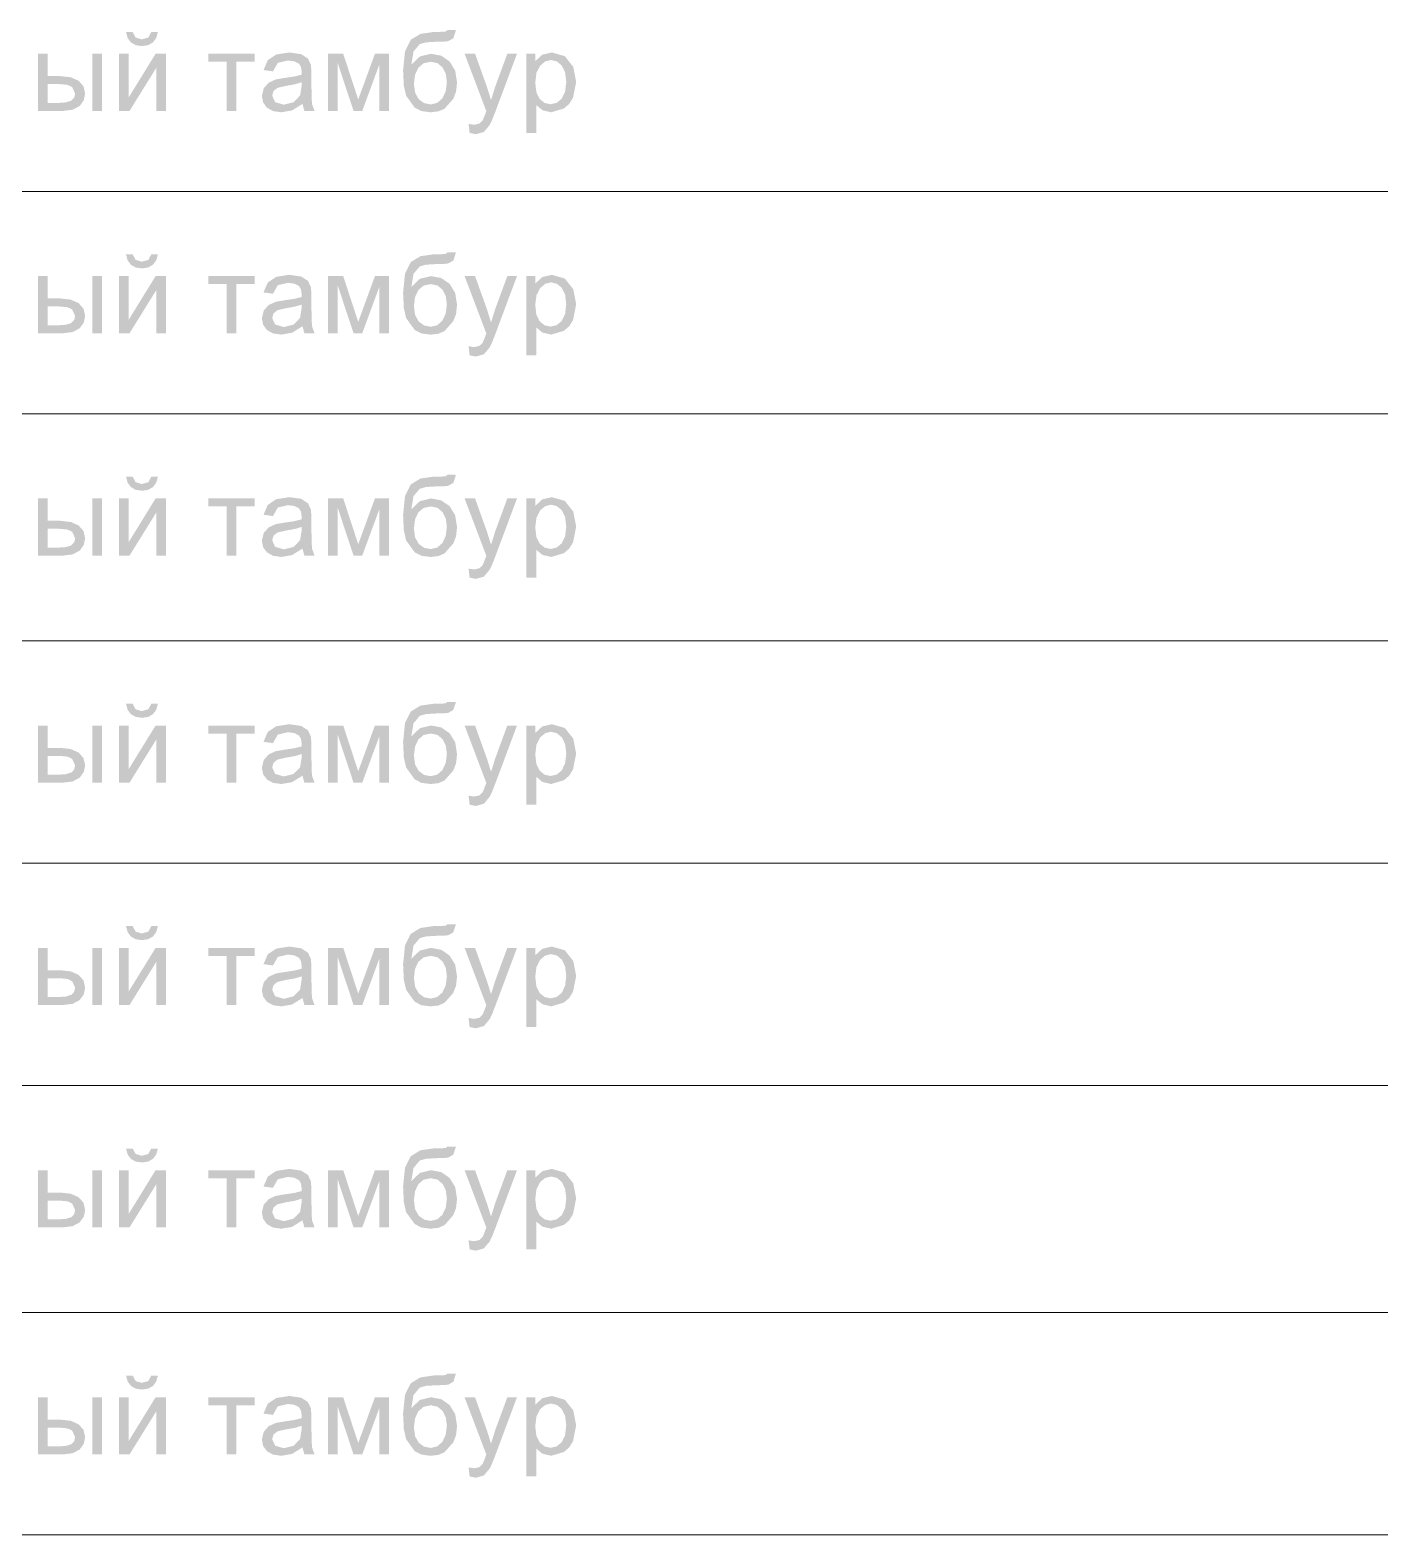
# Model space of a CAD drawing. Header units: millimetres. Extents: x 0 to 420, y 0 to 297.
# Drawn here: x 41.22 to 53.3, y 198.84 to 212.31 of the extents above; entities that cross this region are included whole.
import ezdxf

# ---------------------------------------------------------------- set-up
doc = ezdxf.new("R2010")
doc.units = ezdxf.units.MM

msp = doc.modelspace()

# ---------------------------------------------------------------- hatches: boundary and pattern name
h = msp.add_hatch(color=251)
h.paths.add_polyline_path([(42.01289, 212.094078), (42.099982, 212.094078), (42.099982, 211.703818), (42.340312, 212.094078), (42.434019, 212.094078), (42.434019, 211.581999), (42.347478, 211.581999), (42.347478, 211.970055), (42.106597, 211.581999), (42.01289, 211.581999)], flags=0)
h.paths.add_polyline_path([(42.301727, 212.288106), (42.360707, 212.288106), (42.345893, 212.234776), (42.31661, 212.195502), (42.273546, 212.170973), (42.218494, 212.16298), (42.162752, 212.170904), (42.119826, 212.194951), (42.090129, 212.234294), (42.075729, 212.288106), (42.13526, 212.288106), (42.161718, 212.239048), (42.215737, 212.223063), (42.274717, 212.238497)], flags=0)
h = msp.add_hatch(color=251)
h.paths.add_polyline_path([(44.951554, 212.305745), (45.028173, 212.305194), (45.005022, 212.232984), (44.959822, 212.207077), (44.918757, 212.202874), (44.851233, 212.201565), (44.760765, 212.19626), (44.70461, 212.180619), (44.648386, 212.113922), (44.629093, 211.997064), (44.705712, 212.069825), (44.804931, 212.094078), (44.897122, 212.076715), (44.971949, 212.024625), (45.021559, 211.943183), (45.038095, 211.837763), (45.029551, 211.755908), (45.004471, 211.690589), (44.925647, 211.601843), (44.87149, 211.578278), (44.801624, 211.570424), (44.720182, 211.580759), (44.65941, 211.611765), (44.58224, 211.718701), (44.561914, 211.808066), (44.55523, 211.945801), (44.572249, 212.115369), (44.623581, 212.219204), (44.710811, 212.272052), (44.835248, 212.28976), (44.904701, 212.290311), (44.93612, 212.292516)], flags=0)
h.paths.add_polyline_path([(44.947144, 211.839968), (44.937636, 211.912591), (44.909111, 211.971157), (44.863566, 212.009604), (44.802726, 212.02242), (44.738578, 212.008846), (44.691381, 211.968401), (44.661891, 211.90508), (44.652244, 211.823983), (44.662993, 211.74509), (44.695239, 211.687281), (44.743539, 211.652072), (44.802175, 211.640428), (44.860535, 211.654071), (44.906906, 211.694998), (44.936947, 211.758595)], flags=0)
h = msp.add_hatch(color=251)
h.paths.add_polyline_path([(41.774838, 212.094078), (41.861379, 212.094078), (41.861379, 211.581999), (41.774838, 211.581999)], flags=0)
h.paths.add_polyline_path([(41.289218, 212.094078), (41.375758, 212.094078), (41.375758, 211.893987), (41.486001, 211.893987), (41.581086, 211.883376), (41.651366, 211.852095), (41.69505, 211.802623), (41.709795, 211.737442), (41.69753, 211.677566), (41.661288, 211.627199), (41.598036, 211.59323), (41.505845, 211.581999), (41.289218, 211.581999)], flags=0)
h.paths.add_polyline_path([(41.375758, 211.653657), (41.46726, 211.653657), (41.53754, 211.658618), (41.584669, 211.673501), (41.61099, 211.699408), (41.619947, 211.736891), (41.593488, 211.795871), (41.551665, 211.815714), (41.478836, 211.822329), (41.375758, 211.822329)], flags=0)
for points in [[(42.811043, 212.094078), (43.227211, 212.094078), (43.227211, 212.02242), (43.062397, 212.02242), (43.062397, 211.581999), (42.976408, 211.581999), (42.976408, 212.02242), (42.811043, 212.02242)], [(43.884352, 212.094078), (44.019399, 212.094078), (44.153896, 211.684525), (44.303275, 212.094078), (44.428401, 212.094078), (44.428401, 211.581999), (44.341309, 211.581999), (44.341309, 211.994308), (44.189725, 211.581999), (44.112004, 211.581999), (43.969239, 212.014152), (43.969239, 211.581999), (43.884352, 211.581999)], [(45.150799, 211.384664), (45.141428, 211.466244), (45.191038, 211.458527), (45.236789, 211.468449), (45.265452, 211.494907), (45.276269, 211.51792), (45.292461, 211.559951), (45.300178, 211.580897), (45.105599, 212.094078), (45.199306, 212.094078), (45.305691, 211.797524), (45.342622, 211.679013), (45.378451, 211.795871), (45.488143, 212.094078), (45.574684, 212.094078), (45.380105, 211.57318), (45.352062, 211.502004), (45.331046, 211.456873), (45.27813, 211.394035), (45.207023, 211.374191)], [(42.811043, 210.104411), (43.227211, 210.104411), (43.227211, 210.032754), (43.062397, 210.032754), (43.062397, 209.592332), (42.976408, 209.592332), (42.976408, 210.032754), (42.811043, 210.032754)], [(43.884352, 210.104411), (44.019399, 210.104411), (44.153896, 209.694859), (44.303275, 210.104411), (44.428401, 210.104411), (44.428401, 209.592332), (44.341309, 209.592332), (44.341309, 210.004642), (44.189725, 209.592332), (44.112004, 209.592332), (43.969239, 210.024485), (43.969239, 209.592332), (43.884352, 209.592332)], [(45.150799, 209.394997), (45.141428, 209.476577), (45.191038, 209.46886), (45.236789, 209.478782), (45.265452, 209.50524), (45.276269, 209.528254), (45.292461, 209.570284), (45.300178, 209.59123), (45.105599, 210.104411), (45.199306, 210.104411), (45.305691, 209.807858), (45.342622, 209.689346), (45.378451, 209.806204), (45.488143, 210.104411), (45.574684, 210.104411), (45.380105, 209.583513), (45.352062, 209.512337), (45.331046, 209.467207), (45.27813, 209.404368), (45.207023, 209.384524)], [(42.811043, 208.114745), (43.227211, 208.114745), (43.227211, 208.043087), (43.062397, 208.043087), (43.062397, 207.602666), (42.976408, 207.602666), (42.976408, 208.043087), (42.811043, 208.043087)], [(43.884352, 208.114745), (44.019399, 208.114745), (44.153896, 207.705192), (44.303275, 208.114745), (44.428401, 208.114745), (44.428401, 207.602666), (44.341309, 207.602666), (44.341309, 208.014975), (44.189725, 207.602666), (44.112004, 207.602666), (43.969239, 208.034819), (43.969239, 207.602666), (43.884352, 207.602666)], [(45.150799, 207.405331), (45.141428, 207.486911), (45.191038, 207.479194), (45.236789, 207.489115), (45.265452, 207.515574), (45.276269, 207.538587), (45.292461, 207.580617), (45.300178, 207.601563), (45.105599, 208.114745), (45.199306, 208.114745), (45.305691, 207.818191), (45.342622, 207.69968), (45.378451, 207.816537), (45.488143, 208.114745), (45.574684, 208.114745), (45.380105, 207.593846), (45.352062, 207.522671), (45.331046, 207.47754), (45.27813, 207.414701), (45.207023, 207.394858)], [(42.811043, 206.082745), (43.227211, 206.082745), (43.227211, 206.011087), (43.062397, 206.011087), (43.062397, 205.570666), (42.976408, 205.570666), (42.976408, 206.011087), (42.811043, 206.011087)], [(43.884352, 206.082745), (44.019399, 206.082745), (44.153896, 205.673192), (44.303275, 206.082745), (44.428401, 206.082745), (44.428401, 205.570666), (44.341309, 205.570666), (44.341309, 205.982975), (44.189725, 205.570666), (44.112004, 205.570666), (43.969239, 206.002819), (43.969239, 205.570666), (43.884352, 205.570666)], [(45.150799, 205.373331), (45.141428, 205.454911), (45.191038, 205.447194), (45.236789, 205.457115), (45.265452, 205.483574), (45.276269, 205.506587), (45.292461, 205.548617), (45.300178, 205.569563), (45.105599, 206.082745), (45.199306, 206.082745), (45.305691, 205.786191), (45.342622, 205.66768), (45.378451, 205.784537), (45.488143, 206.082745), (45.574684, 206.082745), (45.380105, 205.561846), (45.352062, 205.490671), (45.331046, 205.44554), (45.27813, 205.382701), (45.207023, 205.362858)], [(42.811043, 204.093078), (43.227211, 204.093078), (43.227211, 204.02142), (43.062397, 204.02142), (43.062397, 203.580999), (42.976408, 203.580999), (42.976408, 204.02142), (42.811043, 204.02142)], [(43.884352, 204.093078), (44.019399, 204.093078), (44.153896, 203.683525), (44.303275, 204.093078), (44.428401, 204.093078), (44.428401, 203.580999), (44.341309, 203.580999), (44.341309, 203.993308), (44.189725, 203.580999), (44.112004, 203.580999), (43.969239, 204.013152), (43.969239, 203.580999), (43.884352, 203.580999)], [(45.150799, 203.383664), (45.141428, 203.465244), (45.191038, 203.457527), (45.236789, 203.467449), (45.265452, 203.493907), (45.276269, 203.51692), (45.292461, 203.558951), (45.300178, 203.579897), (45.105599, 204.093078), (45.199306, 204.093078), (45.305691, 203.796524), (45.342622, 203.678013), (45.378451, 203.794871), (45.488143, 204.093078), (45.574684, 204.093078), (45.380105, 203.57218), (45.352062, 203.501004), (45.331046, 203.455873), (45.27813, 203.393035), (45.207023, 203.373191)], [(42.811043, 202.103412), (43.227211, 202.103412), (43.227211, 202.031754), (43.062397, 202.031754), (43.062397, 201.591333), (42.976408, 201.591333), (42.976408, 202.031754), (42.811043, 202.031754)], [(43.884352, 202.103412), (44.019399, 202.103412), (44.153896, 201.693859), (44.303275, 202.103412), (44.428401, 202.103412), (44.428401, 201.591333), (44.341309, 201.591333), (44.341309, 202.003642), (44.189725, 201.591333), (44.112004, 201.591333), (43.969239, 202.023485), (43.969239, 201.591333), (43.884352, 201.591333)], [(45.150799, 201.393997), (45.141428, 201.475577), (45.191038, 201.46786), (45.236789, 201.477782), (45.265452, 201.504241), (45.276269, 201.527254), (45.292461, 201.569284), (45.300178, 201.59023), (45.105599, 202.103412), (45.199306, 202.103412), (45.305691, 201.806858), (45.342622, 201.688346), (45.378451, 201.805204), (45.488143, 202.103412), (45.574684, 202.103412), (45.380105, 201.582513), (45.352062, 201.511337), (45.331046, 201.466207), (45.27813, 201.403368), (45.207023, 201.383524)], [(42.811043, 200.071412), (43.227211, 200.071412), (43.227211, 199.999754), (43.062397, 199.999754), (43.062397, 199.559333), (42.976408, 199.559333), (42.976408, 199.999754), (42.811043, 199.999754)], [(43.884352, 200.071412), (44.019399, 200.071412), (44.153896, 199.661859), (44.303275, 200.071412), (44.428401, 200.071412), (44.428401, 199.559333), (44.341309, 199.559333), (44.341309, 199.971642), (44.189725, 199.559333), (44.112004, 199.559333), (43.969239, 199.991485), (43.969239, 199.559333), (43.884352, 199.559333)], [(45.150799, 199.361997), (45.141428, 199.443577), (45.191038, 199.43586), (45.236789, 199.445782), (45.265452, 199.472241), (45.276269, 199.495254), (45.292461, 199.537284), (45.300178, 199.55823), (45.105599, 200.071412), (45.199306, 200.071412), (45.305691, 199.774858), (45.342622, 199.656346), (45.378451, 199.773204), (45.488143, 200.071412), (45.574684, 200.071412), (45.380105, 199.550513), (45.352062, 199.479337), (45.331046, 199.434207), (45.27813, 199.371368), (45.207023, 199.351524)]]:
    msp.add_hatch(color=251).paths.add_polyline_path(points, flags=0)
h = msp.add_hatch(color=251)
h.paths.add_polyline_path([(43.654865, 211.645389), (43.56171, 211.58696), (43.465798, 211.570424), (43.391109, 211.580759), (43.336263, 211.611765), (43.302294, 211.658618), (43.291063, 211.717047), (43.308151, 211.785398), (43.352799, 211.835558), (43.415638, 211.864221), (43.492808, 211.877451), (43.58362, 211.89068), (43.647148, 211.907216), (43.647699, 211.929816), (43.641567, 211.974947), (43.623446, 212.004781), (43.581691, 212.026623), (43.524227, 212.033996), (43.433828, 212.012498), (43.390833, 211.936431), (43.305946, 211.948006), (43.34398, 212.036201), (43.420599, 212.087464), (43.536905, 212.105654), (43.643289, 212.09022), (43.703923, 212.051083), (43.730933, 211.992655), (43.735342, 211.912177), (43.735342, 211.796422), (43.736652, 211.697685), (43.740855, 211.643184), (43.762903, 211.581999), (43.671953, 211.581999)], flags=0)
h.paths.add_polyline_path([(43.647148, 211.838865), (43.588099, 211.820951), (43.505486, 211.806344), (43.429969, 211.788705), (43.395794, 211.760593), (43.383667, 211.719252), (43.409574, 211.661374), (43.486744, 211.638223), (43.576041, 211.660272), (43.633368, 211.720354), (43.647148, 211.807446)], flags=0)
h = msp.add_hatch(color=251)
h.paths.add_polyline_path([(45.65944, 211.385767), (45.65944, 212.094078), (45.738815, 212.094078), (45.738815, 212.027932), (45.801654, 212.08581), (45.887092, 212.105654), (46.002847, 212.07203), (46.078364, 211.976669), (46.104271, 211.842173), (46.076159, 211.70051), (46.041501, 211.644838), (45.994028, 211.604048), (45.881029, 211.570424), (45.802756, 211.588614), (45.746532, 211.634916), (45.746532, 211.385767)], flags=0)
h.paths.add_polyline_path([(45.738264, 211.835007), (45.748186, 211.748948), (45.777951, 211.688935), (45.822118, 211.653726), (45.874965, 211.642082), (45.928709, 211.654139), (45.974184, 211.690589), (46.00519, 211.753014), (46.015525, 211.842724), (46.005328, 211.927956), (45.975287, 211.988796), (45.930983, 212.025521), (45.878824, 212.037854), (45.826665, 212.024763), (45.780708, 211.98604), (45.748737, 211.922306)], flags=0)
h = msp.add_hatch(color=251)
h.paths.add_polyline_path([(42.01289, 210.104411), (42.099982, 210.104411), (42.099982, 209.714151), (42.340312, 210.104411), (42.434019, 210.104411), (42.434019, 209.592332), (42.347478, 209.592332), (42.347478, 209.980388), (42.106597, 209.592332), (42.01289, 209.592332)], flags=0)
h.paths.add_polyline_path([(42.301727, 210.298439), (42.360707, 210.298439), (42.345893, 210.245109), (42.31661, 210.205835), (42.273546, 210.181306), (42.218494, 210.173313), (42.162752, 210.181237), (42.119826, 210.205284), (42.090129, 210.244627), (42.075729, 210.298439), (42.13526, 210.298439), (42.161718, 210.249381), (42.215737, 210.233396), (42.274717, 210.24883)], flags=0)
h = msp.add_hatch(color=251)
h.paths.add_polyline_path([(44.951554, 210.316078), (45.028173, 210.315527), (45.005022, 210.243318), (44.959822, 210.217411), (44.918757, 210.213208), (44.851233, 210.211898), (44.760765, 210.206593), (44.70461, 210.190952), (44.648386, 210.124255), (44.629093, 210.007398), (44.705712, 210.080158), (44.804931, 210.104411), (44.897122, 210.087048), (44.971949, 210.034958), (45.021559, 209.953516), (45.038095, 209.848096), (45.029551, 209.766241), (45.004471, 209.700922), (44.925647, 209.612176), (44.87149, 209.588612), (44.801624, 209.580757), (44.720182, 209.591092), (44.65941, 209.622098), (44.58224, 209.729034), (44.561914, 209.8184), (44.55523, 209.956135), (44.572249, 210.125702), (44.623581, 210.229537), (44.710811, 210.282385), (44.835248, 210.300093), (44.904701, 210.300644), (44.93612, 210.302849)], flags=0)
h.paths.add_polyline_path([(44.947144, 209.850301), (44.937636, 209.922924), (44.909111, 209.98149), (44.863566, 210.019938), (44.802726, 210.032754), (44.738578, 210.01918), (44.691381, 209.978734), (44.661891, 209.915414), (44.652244, 209.834316), (44.662993, 209.755423), (44.695239, 209.697615), (44.743539, 209.662406), (44.802175, 209.650761), (44.860535, 209.664404), (44.906906, 209.705332), (44.936947, 209.768928)], flags=0)
h = msp.add_hatch(color=251)
h.paths.add_polyline_path([(41.774838, 210.104411), (41.861379, 210.104411), (41.861379, 209.592332), (41.774838, 209.592332)], flags=0)
h.paths.add_polyline_path([(41.289218, 210.104411), (41.375758, 210.104411), (41.375758, 209.90432), (41.486001, 209.90432), (41.581086, 209.893709), (41.651366, 209.862428), (41.69505, 209.812956), (41.709795, 209.747775), (41.69753, 209.687899), (41.661288, 209.637532), (41.598036, 209.603564), (41.505845, 209.592332), (41.289218, 209.592332)], flags=0)
h.paths.add_polyline_path([(41.375758, 209.66399), (41.46726, 209.66399), (41.53754, 209.668951), (41.584669, 209.683834), (41.61099, 209.709741), (41.619947, 209.747224), (41.593488, 209.806204), (41.551665, 209.826048), (41.478836, 209.832662), (41.375758, 209.832662)], flags=0)
h = msp.add_hatch(color=251)
h.paths.add_polyline_path([(43.654865, 209.655722), (43.56171, 209.597293), (43.465798, 209.580757), (43.391109, 209.591092), (43.336263, 209.622098), (43.302294, 209.668951), (43.291063, 209.72738), (43.308151, 209.795731), (43.352799, 209.845892), (43.415638, 209.874555), (43.492808, 209.887784), (43.58362, 209.901013), (43.647148, 209.91755), (43.647699, 209.940149), (43.641567, 209.98528), (43.623446, 210.015115), (43.581691, 210.036957), (43.524227, 210.044329), (43.433828, 210.022832), (43.390833, 209.946764), (43.305946, 209.958339), (43.34398, 210.046534), (43.420599, 210.097797), (43.536905, 210.115987), (43.643289, 210.100553), (43.703923, 210.061417), (43.730933, 210.002988), (43.735342, 209.92251), (43.735342, 209.806755), (43.736652, 209.708019), (43.740855, 209.653517), (43.762903, 209.592332), (43.671953, 209.592332)], flags=0)
h.paths.add_polyline_path([(43.647148, 209.849199), (43.588099, 209.831284), (43.505486, 209.816677), (43.429969, 209.799038), (43.395794, 209.770926), (43.383667, 209.729585), (43.409574, 209.671707), (43.486744, 209.648556), (43.576041, 209.670605), (43.633368, 209.730688), (43.647148, 209.81778)], flags=0)
h = msp.add_hatch(color=251)
h.paths.add_polyline_path([(45.65944, 209.3961), (45.65944, 210.104411), (45.738815, 210.104411), (45.738815, 210.038266), (45.801654, 210.096143), (45.887092, 210.115987), (46.002847, 210.082363), (46.078364, 209.987003), (46.104271, 209.852506), (46.076159, 209.710844), (46.041501, 209.655171), (45.994028, 209.614381), (45.881029, 209.580757), (45.802756, 209.598947), (45.746532, 209.645249), (45.746532, 209.3961)], flags=0)
h.paths.add_polyline_path([(45.738264, 209.84534), (45.748186, 209.759282), (45.777951, 209.699268), (45.822118, 209.664059), (45.874965, 209.652415), (45.928709, 209.664473), (45.974184, 209.700922), (46.00519, 209.763347), (46.015525, 209.853057), (46.005328, 209.938289), (45.975287, 209.999129), (45.930983, 210.035854), (45.878824, 210.048188), (45.826665, 210.035096), (45.780708, 209.996373), (45.748737, 209.932639)], flags=0)
h = msp.add_hatch(color=251)
h.paths.add_polyline_path([(44.951554, 208.326411), (45.028173, 208.32586), (45.005022, 208.253651), (44.959822, 208.227744), (44.918757, 208.223541), (44.851233, 208.222232), (44.760765, 208.216926), (44.70461, 208.201286), (44.648386, 208.134589), (44.629093, 208.017731), (44.705712, 208.090491), (44.804931, 208.114745), (44.897122, 208.097382), (44.971949, 208.045292), (45.021559, 207.96385), (45.038095, 207.85843), (45.029551, 207.776574), (45.004471, 207.711255), (44.925647, 207.62251), (44.87149, 207.598945), (44.801624, 207.59109), (44.720182, 207.601426), (44.65941, 207.632431), (44.58224, 207.739367), (44.561914, 207.828733), (44.55523, 207.966468), (44.572249, 208.136036), (44.623581, 208.239871), (44.710811, 208.292718), (44.835248, 208.310426), (44.904701, 208.310977), (44.93612, 208.313182)], flags=0)
h.paths.add_polyline_path([(44.947144, 207.860635), (44.937636, 207.933257), (44.909111, 207.991824), (44.863566, 208.030271), (44.802726, 208.043087), (44.738578, 208.029513), (44.691381, 207.989068), (44.661891, 207.925747), (44.652244, 207.844649), (44.662993, 207.765757), (44.695239, 207.707948), (44.743539, 207.672739), (44.802175, 207.661095), (44.860535, 207.674737), (44.906906, 207.715665), (44.936947, 207.779261)], flags=0)
h = msp.add_hatch(color=251)
h.paths.add_polyline_path([(42.01289, 208.114745), (42.099982, 208.114745), (42.099982, 207.724484), (42.340312, 208.114745), (42.434019, 208.114745), (42.434019, 207.602666), (42.347478, 207.602666), (42.347478, 207.990721), (42.106597, 207.602666), (42.01289, 207.602666)], flags=0)
h.paths.add_polyline_path([(42.301727, 208.308773), (42.360707, 208.308773), (42.345893, 208.255443), (42.31661, 208.216168), (42.273546, 208.191639), (42.218494, 208.183647), (42.162752, 208.19157), (42.119826, 208.215617), (42.090129, 208.25496), (42.075729, 208.308773), (42.13526, 208.308773), (42.161718, 208.259714), (42.215737, 208.243729), (42.274717, 208.259163)], flags=0)
h = msp.add_hatch(color=251)
h.paths.add_polyline_path([(41.774838, 208.114745), (41.861379, 208.114745), (41.861379, 207.602666), (41.774838, 207.602666)], flags=0)
h.paths.add_polyline_path([(41.289218, 208.114745), (41.375758, 208.114745), (41.375758, 207.914654), (41.486001, 207.914654), (41.581086, 207.904043), (41.651366, 207.872761), (41.69505, 207.82329), (41.709795, 207.758109), (41.69753, 207.698233), (41.661288, 207.647865), (41.598036, 207.613897), (41.505845, 207.602666), (41.289218, 207.602666)], flags=0)
h.paths.add_polyline_path([(41.375758, 207.674324), (41.46726, 207.674324), (41.53754, 207.679285), (41.584669, 207.694168), (41.61099, 207.720075), (41.619947, 207.757557), (41.593488, 207.816537), (41.551665, 207.836381), (41.478836, 207.842996), (41.375758, 207.842996)], flags=0)
h = msp.add_hatch(color=251)
h.paths.add_polyline_path([(43.654865, 207.666056), (43.56171, 207.607627), (43.465798, 207.59109), (43.391109, 207.601426), (43.336263, 207.632431), (43.302294, 207.679285), (43.291063, 207.737714), (43.308151, 207.806064), (43.352799, 207.856225), (43.415638, 207.884888), (43.492808, 207.898117), (43.58362, 207.911346), (43.647148, 207.927883), (43.647699, 207.950483), (43.641567, 207.995613), (43.623446, 208.025448), (43.581691, 208.04729), (43.524227, 208.054662), (43.433828, 208.033165), (43.390833, 207.957097), (43.305946, 207.968673), (43.34398, 208.056867), (43.420599, 208.10813), (43.536905, 208.12632), (43.643289, 208.110886), (43.703923, 208.07175), (43.730933, 208.013321), (43.735342, 207.932844), (43.735342, 207.817089), (43.736652, 207.718352), (43.740855, 207.663851), (43.762903, 207.602666), (43.671953, 207.602666)], flags=0)
h.paths.add_polyline_path([(43.647148, 207.859532), (43.588099, 207.841618), (43.505486, 207.82701), (43.429969, 207.809372), (43.395794, 207.78126), (43.383667, 207.739918), (43.409574, 207.682041), (43.486744, 207.65889), (43.576041, 207.680938), (43.633368, 207.741021), (43.647148, 207.828113)], flags=0)
h = msp.add_hatch(color=251)
h.paths.add_polyline_path([(45.65944, 207.406433), (45.65944, 208.114745), (45.738815, 208.114745), (45.738815, 208.048599), (45.801654, 208.106477), (45.887092, 208.12632), (46.002847, 208.092696), (46.078364, 207.997336), (46.104271, 207.862839), (46.076159, 207.721177), (46.041501, 207.665504), (45.994028, 207.624714), (45.881029, 207.59109), (45.802756, 207.60928), (45.746532, 207.655583), (45.746532, 207.406433)], flags=0)
h.paths.add_polyline_path([(45.738264, 207.855674), (45.748186, 207.769615), (45.777951, 207.709602), (45.822118, 207.674393), (45.874965, 207.662748), (45.928709, 207.674806), (45.974184, 207.711255), (46.00519, 207.77368), (46.015525, 207.863391), (46.005328, 207.948622), (45.975287, 208.009463), (45.930983, 208.046187), (45.878824, 208.058521), (45.826665, 208.04543), (45.780708, 208.006707), (45.748737, 207.942972)], flags=0)
h = msp.add_hatch(color=251)
h.paths.add_polyline_path([(42.01289, 206.082745), (42.099982, 206.082745), (42.099982, 205.692484), (42.340312, 206.082745), (42.434019, 206.082745), (42.434019, 205.570666), (42.347478, 205.570666), (42.347478, 205.958721), (42.106597, 205.570666), (42.01289, 205.570666)], flags=0)
h.paths.add_polyline_path([(42.301727, 206.276773), (42.360707, 206.276773), (42.345893, 206.223443), (42.31661, 206.184168), (42.273546, 206.159639), (42.218494, 206.151647), (42.162752, 206.15957), (42.119826, 206.183617), (42.090129, 206.22296), (42.075729, 206.276773), (42.13526, 206.276773), (42.161718, 206.227714), (42.215737, 206.211729), (42.274717, 206.227163)], flags=0)
h = msp.add_hatch(color=251)
h.paths.add_polyline_path([(44.951554, 206.294412), (45.028173, 206.29386), (45.005022, 206.221651), (44.959822, 206.195744), (44.918757, 206.191541), (44.851233, 206.190232), (44.760765, 206.184926), (44.70461, 206.169286), (44.648386, 206.102589), (44.629093, 205.985731), (44.705712, 206.058491), (44.804931, 206.082745), (44.897122, 206.065382), (44.971949, 206.013292), (45.021559, 205.93185), (45.038095, 205.82643), (45.029551, 205.744574), (45.004471, 205.679255), (44.925647, 205.59051), (44.87149, 205.566945), (44.801624, 205.55909), (44.720182, 205.569426), (44.65941, 205.600431), (44.58224, 205.707367), (44.561914, 205.796733), (44.55523, 205.934468), (44.572249, 206.104036), (44.623581, 206.207871), (44.710811, 206.260718), (44.835248, 206.278426), (44.904701, 206.278977), (44.93612, 206.281182)], flags=0)
h.paths.add_polyline_path([(44.947144, 205.828635), (44.937636, 205.901257), (44.909111, 205.959824), (44.863566, 205.998271), (44.802726, 206.011087), (44.738578, 205.997513), (44.691381, 205.957068), (44.661891, 205.893747), (44.652244, 205.812649), (44.662993, 205.733757), (44.695239, 205.675948), (44.743539, 205.640739), (44.802175, 205.629095), (44.860535, 205.642737), (44.906906, 205.683665), (44.936947, 205.747261)], flags=0)
h = msp.add_hatch(color=251)
h.paths.add_polyline_path([(41.774838, 206.082745), (41.861379, 206.082745), (41.861379, 205.570666), (41.774838, 205.570666)], flags=0)
h.paths.add_polyline_path([(41.289218, 206.082745), (41.375758, 206.082745), (41.375758, 205.882654), (41.486001, 205.882654), (41.581086, 205.872043), (41.651366, 205.840761), (41.69505, 205.79129), (41.709795, 205.726109), (41.69753, 205.666233), (41.661288, 205.615865), (41.598036, 205.581897), (41.505845, 205.570666), (41.289218, 205.570666)], flags=0)
h.paths.add_polyline_path([(41.375758, 205.642324), (41.46726, 205.642324), (41.53754, 205.647285), (41.584669, 205.662168), (41.61099, 205.688075), (41.619947, 205.725557), (41.593488, 205.784537), (41.551665, 205.804381), (41.478836, 205.810996), (41.375758, 205.810996)], flags=0)
h = msp.add_hatch(color=251)
h.paths.add_polyline_path([(43.654865, 205.634056), (43.56171, 205.575627), (43.465798, 205.55909), (43.391109, 205.569426), (43.336263, 205.600431), (43.302294, 205.647285), (43.291063, 205.705714), (43.308151, 205.774064), (43.352799, 205.824225), (43.415638, 205.852888), (43.492808, 205.866117), (43.58362, 205.879346), (43.647148, 205.895883), (43.647699, 205.918483), (43.641567, 205.963613), (43.623446, 205.993448), (43.581691, 206.01529), (43.524227, 206.022662), (43.433828, 206.001165), (43.390833, 205.925097), (43.305946, 205.936673), (43.34398, 206.024867), (43.420599, 206.07613), (43.536905, 206.09432), (43.643289, 206.078886), (43.703923, 206.03975), (43.730933, 205.981321), (43.735342, 205.900844), (43.735342, 205.785089), (43.736652, 205.686352), (43.740855, 205.631851), (43.762903, 205.570666), (43.671953, 205.570666)], flags=0)
h.paths.add_polyline_path([(43.647148, 205.827532), (43.588099, 205.809618), (43.505486, 205.79501), (43.429969, 205.777372), (43.395794, 205.74926), (43.383667, 205.707918), (43.409574, 205.650041), (43.486744, 205.62689), (43.576041, 205.648938), (43.633368, 205.709021), (43.647148, 205.796113)], flags=0)
h = msp.add_hatch(color=251)
h.paths.add_polyline_path([(45.65944, 205.374433), (45.65944, 206.082745), (45.738815, 206.082745), (45.738815, 206.016599), (45.801654, 206.074477), (45.887092, 206.09432), (46.002847, 206.060696), (46.078364, 205.965336), (46.104271, 205.830839), (46.076159, 205.689177), (46.041501, 205.633504), (45.994028, 205.592714), (45.881029, 205.55909), (45.802756, 205.57728), (45.746532, 205.623583), (45.746532, 205.374433)], flags=0)
h.paths.add_polyline_path([(45.738264, 205.823674), (45.748186, 205.737615), (45.777951, 205.677602), (45.822118, 205.642393), (45.874965, 205.630748), (45.928709, 205.642806), (45.974184, 205.679255), (46.00519, 205.74168), (46.015525, 205.831391), (46.005328, 205.916622), (45.975287, 205.977463), (45.930983, 206.014187), (45.878824, 206.026521), (45.826665, 206.01343), (45.780708, 205.974707), (45.748737, 205.910972)], flags=0)
h = msp.add_hatch(color=251)
h.paths.add_polyline_path([(42.01289, 204.093078), (42.099982, 204.093078), (42.099982, 203.702818), (42.340312, 204.093078), (42.434019, 204.093078), (42.434019, 203.580999), (42.347478, 203.580999), (42.347478, 203.969055), (42.106597, 203.580999), (42.01289, 203.580999)], flags=0)
h.paths.add_polyline_path([(42.301727, 204.287106), (42.360707, 204.287106), (42.345893, 204.233776), (42.31661, 204.194502), (42.273546, 204.169973), (42.218494, 204.16198), (42.162752, 204.169904), (42.119826, 204.193951), (42.090129, 204.233294), (42.075729, 204.287106), (42.13526, 204.287106), (42.161718, 204.238048), (42.215737, 204.222063), (42.274717, 204.237497)], flags=0)
h = msp.add_hatch(color=251)
h.paths.add_polyline_path([(44.951554, 204.304745), (45.028173, 204.304194), (45.005022, 204.231984), (44.959822, 204.206077), (44.918757, 204.201874), (44.851233, 204.200565), (44.760765, 204.19526), (44.70461, 204.179619), (44.648386, 204.112922), (44.629093, 203.996064), (44.705712, 204.068825), (44.804931, 204.093078), (44.897122, 204.075715), (44.971949, 204.023625), (45.021559, 203.942183), (45.038095, 203.836763), (45.029551, 203.754908), (45.004471, 203.689589), (44.925647, 203.600843), (44.87149, 203.577278), (44.801624, 203.569424), (44.720182, 203.579759), (44.65941, 203.610765), (44.58224, 203.717701), (44.561914, 203.807066), (44.55523, 203.944801), (44.572249, 204.114369), (44.623581, 204.218204), (44.710811, 204.271052), (44.835248, 204.28876), (44.904701, 204.289311), (44.93612, 204.291516)], flags=0)
h.paths.add_polyline_path([(44.947144, 203.838968), (44.937636, 203.911591), (44.909111, 203.970157), (44.863566, 204.008604), (44.802726, 204.02142), (44.738578, 204.007847), (44.691381, 203.967401), (44.661891, 203.90408), (44.652244, 203.822983), (44.662993, 203.74409), (44.695239, 203.686281), (44.743539, 203.651072), (44.802175, 203.639428), (44.860535, 203.653071), (44.906906, 203.693998), (44.936947, 203.757595)], flags=0)
h = msp.add_hatch(color=251)
h.paths.add_polyline_path([(41.774838, 204.093078), (41.861379, 204.093078), (41.861379, 203.580999), (41.774838, 203.580999)], flags=0)
h.paths.add_polyline_path([(41.289218, 204.093078), (41.375758, 204.093078), (41.375758, 203.892987), (41.486001, 203.892987), (41.581086, 203.882376), (41.651366, 203.851095), (41.69505, 203.801623), (41.709795, 203.736442), (41.69753, 203.676566), (41.661288, 203.626199), (41.598036, 203.59223), (41.505845, 203.580999), (41.289218, 203.580999)], flags=0)
h.paths.add_polyline_path([(41.375758, 203.652657), (41.46726, 203.652657), (41.53754, 203.657618), (41.584669, 203.672501), (41.61099, 203.698408), (41.619947, 203.735891), (41.593488, 203.794871), (41.551665, 203.814714), (41.478836, 203.821329), (41.375758, 203.821329)], flags=0)
h = msp.add_hatch(color=251)
h.paths.add_polyline_path([(43.654865, 203.644389), (43.56171, 203.58596), (43.465798, 203.569424), (43.391109, 203.579759), (43.336263, 203.610765), (43.302294, 203.657618), (43.291063, 203.716047), (43.308151, 203.784398), (43.352799, 203.834558), (43.415638, 203.863221), (43.492808, 203.876451), (43.58362, 203.88968), (43.647148, 203.906216), (43.647699, 203.928816), (43.641567, 203.973947), (43.623446, 204.003781), (43.581691, 204.025623), (43.524227, 204.032996), (43.433828, 204.011498), (43.390833, 203.935431), (43.305946, 203.947006), (43.34398, 204.035201), (43.420599, 204.086464), (43.536905, 204.104654), (43.643289, 204.08922), (43.703923, 204.050083), (43.730933, 203.991655), (43.735342, 203.911177), (43.735342, 203.795422), (43.736652, 203.696685), (43.740855, 203.642184), (43.762903, 203.580999), (43.671953, 203.580999)], flags=0)
h.paths.add_polyline_path([(43.647148, 203.837866), (43.588099, 203.819951), (43.505486, 203.805344), (43.429969, 203.787705), (43.395794, 203.759593), (43.383667, 203.718252), (43.409574, 203.660374), (43.486744, 203.637223), (43.576041, 203.659272), (43.633368, 203.719354), (43.647148, 203.806446)], flags=0)
h = msp.add_hatch(color=251)
h.paths.add_polyline_path([(45.65944, 203.384767), (45.65944, 204.093078), (45.738815, 204.093078), (45.738815, 204.026932), (45.801654, 204.08481), (45.887092, 204.104654), (46.002847, 204.07103), (46.078364, 203.975669), (46.104271, 203.841173), (46.076159, 203.69951), (46.041501, 203.643838), (45.994028, 203.603048), (45.881029, 203.569424), (45.802756, 203.587614), (45.746532, 203.633916), (45.746532, 203.384767)], flags=0)
h.paths.add_polyline_path([(45.738264, 203.834007), (45.748186, 203.747949), (45.777951, 203.687935), (45.822118, 203.652726), (45.874965, 203.641082), (45.928709, 203.653139), (45.974184, 203.689589), (46.00519, 203.752014), (46.015525, 203.841724), (46.005328, 203.926956), (45.975287, 203.987796), (45.930983, 204.024521), (45.878824, 204.036854), (45.826665, 204.023763), (45.780708, 203.98504), (45.748737, 203.921306)], flags=0)
h = msp.add_hatch(color=251)
h.paths.add_polyline_path([(42.01289, 202.103412), (42.099982, 202.103412), (42.099982, 201.713151), (42.340312, 202.103412), (42.434019, 202.103412), (42.434019, 201.591333), (42.347478, 201.591333), (42.347478, 201.979388), (42.106597, 201.591333), (42.01289, 201.591333)], flags=0)
h.paths.add_polyline_path([(42.301727, 202.297439), (42.360707, 202.297439), (42.345893, 202.244109), (42.31661, 202.204835), (42.273546, 202.180306), (42.218494, 202.172313), (42.162752, 202.180237), (42.119826, 202.204284), (42.090129, 202.243627), (42.075729, 202.297439), (42.13526, 202.297439), (42.161718, 202.248381), (42.215737, 202.232396), (42.274717, 202.24783)], flags=0)
h = msp.add_hatch(color=251)
h.paths.add_polyline_path([(44.951554, 202.315078), (45.028173, 202.314527), (45.005022, 202.242318), (44.959822, 202.216411), (44.918757, 202.212208), (44.851233, 202.210898), (44.760765, 202.205593), (44.70461, 202.189952), (44.648386, 202.123255), (44.629093, 202.006398), (44.705712, 202.079158), (44.804931, 202.103412), (44.897122, 202.086048), (44.971949, 202.033958), (45.021559, 201.952516), (45.038095, 201.847096), (45.029551, 201.765241), (45.004471, 201.699922), (44.925647, 201.611176), (44.87149, 201.587612), (44.801624, 201.579757), (44.720182, 201.590092), (44.65941, 201.621098), (44.58224, 201.728034), (44.561914, 201.8174), (44.55523, 201.955135), (44.572249, 202.124702), (44.623581, 202.228537), (44.710811, 202.281385), (44.835248, 202.299093), (44.904701, 202.299644), (44.93612, 202.301849)], flags=0)
h.paths.add_polyline_path([(44.947144, 201.849301), (44.937636, 201.921924), (44.909111, 201.980491), (44.863566, 202.018938), (44.802726, 202.031754), (44.738578, 202.01818), (44.691381, 201.977734), (44.661891, 201.914414), (44.652244, 201.833316), (44.662993, 201.754423), (44.695239, 201.696615), (44.743539, 201.661406), (44.802175, 201.649761), (44.860535, 201.663404), (44.906906, 201.704332), (44.936947, 201.767928)], flags=0)
h = msp.add_hatch(color=251)
h.paths.add_polyline_path([(41.774838, 202.103412), (41.861379, 202.103412), (41.861379, 201.591333), (41.774838, 201.591333)], flags=0)
h.paths.add_polyline_path([(41.289218, 202.103412), (41.375758, 202.103412), (41.375758, 201.90332), (41.486001, 201.90332), (41.581086, 201.892709), (41.651366, 201.861428), (41.69505, 201.811956), (41.709795, 201.746775), (41.69753, 201.686899), (41.661288, 201.636532), (41.598036, 201.602564), (41.505845, 201.591333), (41.289218, 201.591333)], flags=0)
h.paths.add_polyline_path([(41.375758, 201.662991), (41.46726, 201.662991), (41.53754, 201.667951), (41.584669, 201.682834), (41.61099, 201.708741), (41.619947, 201.746224), (41.593488, 201.805204), (41.551665, 201.825048), (41.478836, 201.831662), (41.375758, 201.831662)], flags=0)
h = msp.add_hatch(color=251)
h.paths.add_polyline_path([(43.654865, 201.654722), (43.56171, 201.596293), (43.465798, 201.579757), (43.391109, 201.590092), (43.336263, 201.621098), (43.302294, 201.667951), (43.291063, 201.72638), (43.308151, 201.794731), (43.352799, 201.844892), (43.415638, 201.873555), (43.492808, 201.886784), (43.58362, 201.900013), (43.647148, 201.91655), (43.647699, 201.939149), (43.641567, 201.98428), (43.623446, 202.014115), (43.581691, 202.035957), (43.524227, 202.043329), (43.433828, 202.021832), (43.390833, 201.945764), (43.305946, 201.957339), (43.34398, 202.045534), (43.420599, 202.096797), (43.536905, 202.114987), (43.643289, 202.099553), (43.703923, 202.060417), (43.730933, 202.001988), (43.735342, 201.92151), (43.735342, 201.805755), (43.736652, 201.707019), (43.740855, 201.652517), (43.762903, 201.591333), (43.671953, 201.591333)], flags=0)
h.paths.add_polyline_path([(43.647148, 201.848199), (43.588099, 201.830284), (43.505486, 201.815677), (43.429969, 201.798038), (43.395794, 201.769926), (43.383667, 201.728585), (43.409574, 201.670708), (43.486744, 201.647556), (43.576041, 201.669605), (43.633368, 201.729688), (43.647148, 201.81678)], flags=0)
h = msp.add_hatch(color=251)
h.paths.add_polyline_path([(45.65944, 201.3951), (45.65944, 202.103412), (45.738815, 202.103412), (45.738815, 202.037266), (45.801654, 202.095143), (45.887092, 202.114987), (46.002847, 202.081363), (46.078364, 201.986003), (46.104271, 201.851506), (46.076159, 201.709844), (46.041501, 201.654171), (45.994028, 201.613381), (45.881029, 201.579757), (45.802756, 201.597947), (45.746532, 201.644249), (45.746532, 201.3951)], flags=0)
h.paths.add_polyline_path([(45.738264, 201.84434), (45.748186, 201.758282), (45.777951, 201.698268), (45.822118, 201.663059), (45.874965, 201.651415), (45.928709, 201.663473), (45.974184, 201.699922), (46.00519, 201.762347), (46.015525, 201.852057), (46.005328, 201.937289), (45.975287, 201.998129), (45.930983, 202.034854), (45.878824, 202.047188), (45.826665, 202.034096), (45.780708, 201.995373), (45.748737, 201.931639)], flags=0)
h = msp.add_hatch(color=251)
h.paths.add_polyline_path([(42.01289, 200.071412), (42.099982, 200.071412), (42.099982, 199.681151), (42.340312, 200.071412), (42.434019, 200.071412), (42.434019, 199.559333), (42.347478, 199.559333), (42.347478, 199.947388), (42.106597, 199.559333), (42.01289, 199.559333)], flags=0)
h.paths.add_polyline_path([(42.301727, 200.265439), (42.360707, 200.265439), (42.345893, 200.212109), (42.31661, 200.172835), (42.273546, 200.148306), (42.218494, 200.140313), (42.162752, 200.148237), (42.119826, 200.172284), (42.090129, 200.211627), (42.075729, 200.265439), (42.13526, 200.265439), (42.161718, 200.216381), (42.215737, 200.200396), (42.274717, 200.21583)], flags=0)
h = msp.add_hatch(color=251)
h.paths.add_polyline_path([(44.951554, 200.283078), (45.028173, 200.282527), (45.005022, 200.210318), (44.959822, 200.184411), (44.918757, 200.180208), (44.851233, 200.178899), (44.760765, 200.173593), (44.70461, 200.157952), (44.648386, 200.091255), (44.629093, 199.974398), (44.705712, 200.047158), (44.804931, 200.071412), (44.897122, 200.054048), (44.971949, 200.001958), (45.021559, 199.920516), (45.038095, 199.815096), (45.029551, 199.733241), (45.004471, 199.667922), (44.925647, 199.579176), (44.87149, 199.555612), (44.801624, 199.547757), (44.720182, 199.558092), (44.65941, 199.589098), (44.58224, 199.696034), (44.561914, 199.7854), (44.55523, 199.923135), (44.572249, 200.092702), (44.623581, 200.196537), (44.710811, 200.249385), (44.835248, 200.267093), (44.904701, 200.267644), (44.93612, 200.269849)], flags=0)
h.paths.add_polyline_path([(44.947144, 199.817301), (44.937636, 199.889924), (44.909111, 199.948491), (44.863566, 199.986938), (44.802726, 199.999754), (44.738578, 199.98618), (44.691381, 199.945734), (44.661891, 199.882414), (44.652244, 199.801316), (44.662993, 199.722423), (44.695239, 199.664615), (44.743539, 199.629406), (44.802175, 199.617761), (44.860535, 199.631404), (44.906906, 199.672332), (44.936947, 199.735928)], flags=0)
h = msp.add_hatch(color=251)
h.paths.add_polyline_path([(41.774838, 200.071412), (41.861379, 200.071412), (41.861379, 199.559333), (41.774838, 199.559333)], flags=0)
h.paths.add_polyline_path([(41.289218, 200.071412), (41.375758, 200.071412), (41.375758, 199.87132), (41.486001, 199.87132), (41.581086, 199.860709), (41.651366, 199.829428), (41.69505, 199.779956), (41.709795, 199.714775), (41.69753, 199.654899), (41.661288, 199.604532), (41.598036, 199.570564), (41.505845, 199.559333), (41.289218, 199.559333)], flags=0)
h.paths.add_polyline_path([(41.375758, 199.630991), (41.46726, 199.630991), (41.53754, 199.635951), (41.584669, 199.650834), (41.61099, 199.676741), (41.619947, 199.714224), (41.593488, 199.773204), (41.551665, 199.793048), (41.478836, 199.799662), (41.375758, 199.799662)], flags=0)
h = msp.add_hatch(color=251)
h.paths.add_polyline_path([(43.654865, 199.622722), (43.56171, 199.564293), (43.465798, 199.547757), (43.391109, 199.558092), (43.336263, 199.589098), (43.302294, 199.635951), (43.291063, 199.69438), (43.308151, 199.762731), (43.352799, 199.812892), (43.415638, 199.841555), (43.492808, 199.854784), (43.58362, 199.868013), (43.647148, 199.88455), (43.647699, 199.907149), (43.641567, 199.95228), (43.623446, 199.982115), (43.581691, 200.003957), (43.524227, 200.011329), (43.433828, 199.989832), (43.390833, 199.913764), (43.305946, 199.925339), (43.34398, 200.013534), (43.420599, 200.064797), (43.536905, 200.082987), (43.643289, 200.067553), (43.703923, 200.028417), (43.730933, 199.969988), (43.735342, 199.88951), (43.735342, 199.773755), (43.736652, 199.675019), (43.740855, 199.620517), (43.762903, 199.559333), (43.671953, 199.559333)], flags=0)
h.paths.add_polyline_path([(43.647148, 199.816199), (43.588099, 199.798284), (43.505486, 199.783677), (43.429969, 199.766038), (43.395794, 199.737926), (43.383667, 199.696585), (43.409574, 199.638708), (43.486744, 199.615556), (43.576041, 199.637605), (43.633368, 199.697688), (43.647148, 199.78478)], flags=0)
h = msp.add_hatch(color=251)
h.paths.add_polyline_path([(45.65944, 199.3631), (45.65944, 200.071412), (45.738815, 200.071412), (45.738815, 200.005266), (45.801654, 200.063143), (45.887092, 200.082987), (46.002847, 200.049363), (46.078364, 199.954003), (46.104271, 199.819506), (46.076159, 199.677844), (46.041501, 199.622171), (45.994028, 199.581381), (45.881029, 199.547757), (45.802756, 199.565947), (45.746532, 199.612249), (45.746532, 199.3631)], flags=0)
h.paths.add_polyline_path([(45.738264, 199.81234), (45.748186, 199.726282), (45.777951, 199.666268), (45.822118, 199.631059), (45.874965, 199.619415), (45.928709, 199.631473), (45.974184, 199.667922), (46.00519, 199.730347), (46.015525, 199.820057), (46.005328, 199.905289), (45.975287, 199.966129), (45.930983, 200.002854), (45.878824, 200.015188), (45.826665, 200.002096), (45.780708, 199.963373), (45.748737, 199.899639)], flags=0)

# ---------------------------------------------------------------- linework, layer by layer
at = {"color": 7, "lineweight": 0}
for points in [[(28.913668, 210.862332), (77.681668, 210.862332)], [(28.913668, 208.872666), (77.681668, 208.872666)], [(28.913668, 206.840666), (77.681668, 206.840666)], [(28.913668, 204.850999), (77.681668, 204.850999)], [(28.913668, 202.861333), (77.681668, 202.861333)], [(28.913668, 200.829333), (77.681668, 200.829333)], [(28.913668, 198.839666), (77.681668, 198.839666)]]:
    msp.add_lwpolyline(points, dxfattribs=at)

doc.saveas('drawing.dxf')
